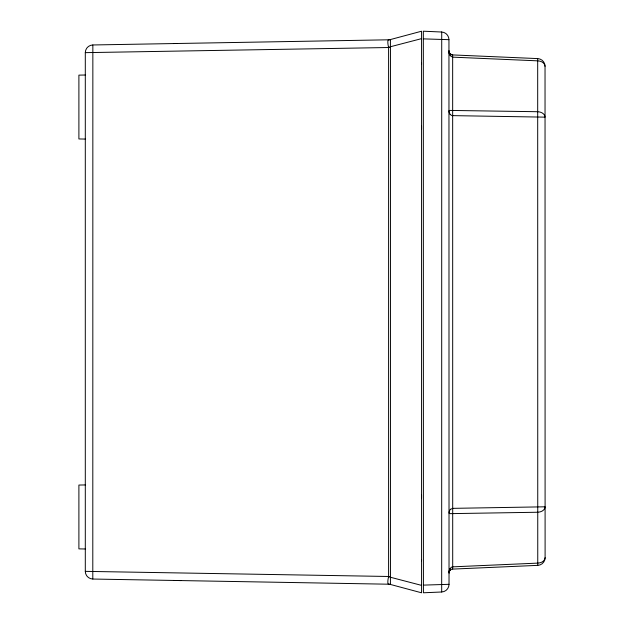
<?xml version="1.0" encoding="UTF-8"?>
<svg xmlns="http://www.w3.org/2000/svg" width="624" height="624" viewBox="0 0 624 624"><rect width="100%" height="100%" fill="white"/><g stroke="black" fill="none" stroke-linecap="round" stroke-linejoin="round"><path stroke-width="0.94" d="M421.567 495.128L421.567 497.851M421.567 126.157L421.567 128.872M421.567 559.65L421.567 560.765M452.634 54.92L537.677 58.594A7.683 7.683 0 0 1 545.033 66.269L545.103 557.684A7.683 7.683 0 0 1 537.755 565.367L452.704 569.096L452.657 55.481L452.634 54.92L450.489 54.124A7.94 4.976 0 0 1 449.046 51.059M421.567 63.242L421.567 64.358M390.413 39.562L390.421 46.979A3.744 3.611 90 0 1 390.452 47.486L390.452 576.514A3.744 3.611 -90 0 1 390.421 577.028L390.421 584.454L421.567 592.8L421.567 31.216L390.421 39.554A7.706 7.628 75 0 1 388.573 39.811A7.488 1.833 75.4 0 0 388.557 47.237A0.975 0.959 -89.3 0 1 388.604 47.486L388.596 576.514A0.975 0.959 89.3 0 1 388.573 576.771A7.488 1.833 -75.4 0 0 388.565 584.228A7.706 7.628 -75 0 1 390.421 584.454M390.452 39.546A7.683 7.683 0 0 1 388.596 39.803L92.851 44.967L92.797 576.584L92.851 579.041L388.596 584.204A7.683 7.683 0 0 1 390.452 584.462M537.755 565.367L537.685 58.617M449.959 568.963L450.247 568.487M449.826 570.593L450.247 570.133M441.683 591.997L441.722 33.025L441.62 32.019L423.329 31.2L423.415 592.784L441.683 591.997A7.683 7.683 0 0 0 449.03 584.314L448.952 39.671A7.683 7.683 0 0 0 441.597 31.996L441.62 32.019M450.559 509.317L452.696 508.357L545.095 506.805A7.683 5.437 0 0 1 537.748 512.242L450.395 513.638A8.089 0.874 -0.1 0 1 449.101 513.131A7.94 6.193 0 0 1 450.481 509.27M421.567 38.633L388.573 47.229M452.704 566.842L537.755 563.121A7.683 5.437 0 0 0 545.103 557.684M423.407 585.117L449.03 584.314M175.937 43.516L177.466 43.493M174.041 43.547L173.581 43.555M85.301 75.013L78.897 75.13L78.897 138.957L85.301 139.066M85.301 484.942L78.897 485.051L78.897 548.878L85.301 548.987M448.952 39.671L423.329 38.875M390.452 47.486L85.301 52.65L85.301 571.358A7.683 7.683 0 0 0 92.851 579.041M85.301 571.358L390.452 576.514M173.581 580.453L174.392 580.46M452.634 115.627L545.041 117.148A7.683 5.437 0 0 0 537.685 111.719L449.888 110.425A8.603 0.928 0 0 0 448.991 110.854A8.767 6.833 -0.1 0 0 449.748 113.763L450.177 114.34M174.845 580.468L180.89 580.577M388.573 576.771L421.567 585.374M450.169 53.859L449.748 53.391A8.767 5.491 0.1 0 1 448.976 51.051A8.603 8.557 0.3 0 0 449.233 53.321M450.325 55.715L452.626 57.143L537.677 60.84A7.683 5.437 0 0 1 545.033 66.269M450.263 55.754A8.089 8.042 0.5 0 1 449.03 51.059M449.311 570.664A8.767 8.72 -0.5 0 0 449.054 572.933A8.603 5.39 -0.1 0 1 449.935 570.43M449.818 570.593A8.767 5.491 -0.1 0 0 449.054 572.933A8.603 8.557 -0.4 0 1 449.935 568.955M452.618 115.69A3.432 2.675 0 0 1 450.255 114.309M450.317 570.157A3.432 2.153 0 0 1 452.689 569.033M450.317 568.526A3.432 3.409 -0.5 0 1 452.689 566.756M452.611 54.951A3.432 2.153 0 0 1 450.239 53.836M85.301 52.65A7.683 7.683 0 0 1 92.851 44.967"/></g></svg>
